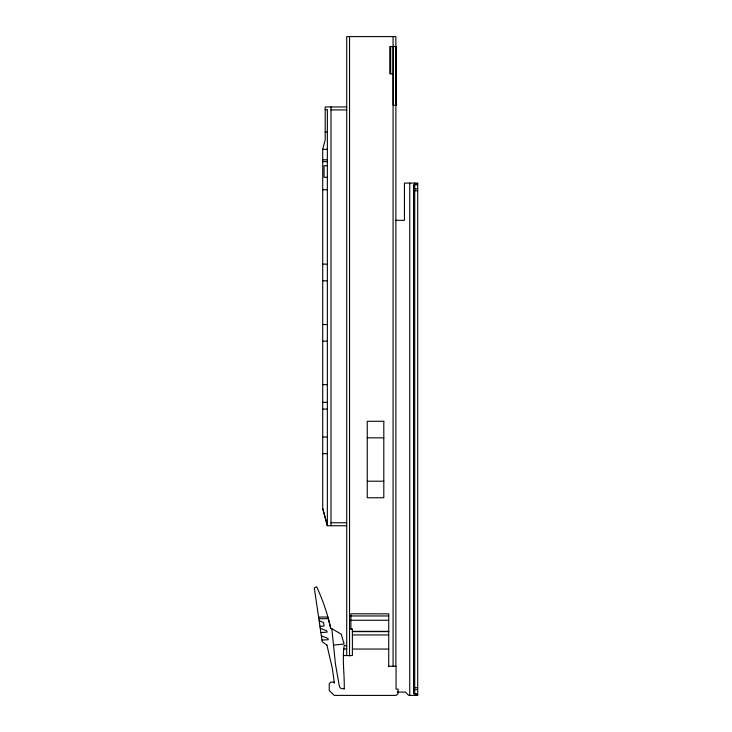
<?xml version="1.0" encoding="UTF-8"?>
<svg xmlns="http://www.w3.org/2000/svg" width="732" height="732" viewBox="0 0 732 732"><rect width="100%" height="100%" fill="white"/><g stroke="black" fill="none" stroke-linecap="round" stroke-linejoin="round"><path stroke-width="1.1" d="M319.948 626.29L324.093 626.043L323.571 622.493L319.134 620.736M320.863 632.53L327.085 632.173L326.902 630.938L320.241 628.294M321.979 640.097L328.192 639.731L328.009 638.496L321.357 635.861M393.185 73.841L389.799 73.841L389.799 46.528L396.177 46.528L396.177 105.298L393.194 105.298L393.194 46.528M395.609 73.841L396.177 73.841M346.721 106.945L325.2 106.945L325.2 139.894L322.721 149.163L322.721 508.438L326.554 522.758M325.2 109.58L327.36 109.58L327.36 525.732L346.721 525.732M331.001 109.928L346.721 109.928M325.2 131.925L327.36 131.925M322.721 149.301L327.36 149.301M322.721 159.832L327.36 159.832M322.721 161.644L327.36 161.644M327.36 165.725L324.047 165.725L324.047 177.281L327.36 177.281M414.715 183.641L417.697 183.641M417.697 184.748L413.553 184.748L413.553 693.744L417.697 693.744M414.715 188.883L417.697 188.883M322.721 189.78L327.36 189.78M414.715 190.805L417.697 190.805M395.39 220.332L404.448 220.332L404.448 183.091L417.697 183.091L417.697 695.4L408.731 695.4L405.299 692.088L397.302 692.088M322.721 264.133L327.36 264.133M322.721 280.823L327.36 280.823M322.721 324.532L327.36 324.532M322.721 341.167L327.36 341.167M322.721 384.657L327.36 384.657M322.721 402.353L327.36 402.353M322.721 409.106L327.36 409.106M322.721 437.013L327.36 437.013M367.254 437.837L383.806 437.837M322.721 453.648L327.36 453.648M367.254 481.208L383.806 481.208M331.001 522.758L346.721 522.758M350.903 615.951L388.729 615.951M318.585 617.039L327.881 617.039L328.339 618.696L318.832 618.677M350.903 620.269L388.729 620.269M350.903 629.099L352.394 629.099L352.394 655.552L343.409 655.552M352.394 629.191L350.903 629.191L350.903 613.791L388.729 613.846L388.729 666.266M352.394 631.341L388.729 631.341M352.394 631.634L388.729 631.634M352.394 634.937L388.729 634.937M343.884 648.982L346.721 648.982M352.394 649.055L388.729 649.055M388.61 666.266L396.049 666.266L396.049 689.114L398.089 689.114L398.089 693.662L396.103 695.4L334.213 695.4L329.244 690.432L329.244 683.816L330.635 682.16L334.231 682.16M414.715 687.687L417.697 687.687M344.388 688.775L342.585 688.775A3.312 3.312 0 0 1 339.328 686.04L335.439 663.988L331.834 628.724M414.715 689.608L417.697 689.608M414.715 694.851L417.697 694.851M346.721 645.825L344.196 645.45C342.091 659.871 344.598 674.328 344.241 688.775M326.966 645.112L322.226 641.772L314.303 587.906L316.627 586.808A192.013 192.013 0 0 1 330.599 628.01L341.194 634.122L344.095 644.032L333.508 645.093L333.444 644.59M322.721 508.438L327.36 525.686L326.765 523.545M326.92 645.075L332.374 668.591L334.359 683.112M414.715 183.091L414.715 185.379M414.715 693.113L414.715 695.4M409.746 183.091L409.746 695.4M395.884 666.266L395.884 36.6L346.721 36.6L346.721 655.552M393.075 36.6L393.075 666.266M390.668 46.528L390.668 73.841M349.539 36.6L349.539 655.982M331.001 106.945L331.001 525.732M328.476 619.217A230.736 210.258 -8.4 0 1 330.599 628.01M414.038 185.306A10.102 4.904 -90 0 1 414.715 185.901L414.715 692.591A10.248 4.978 -90 0 1 413.553 693.46M383.806 421.284L367.254 421.284L367.254 497.76L383.806 497.76L383.806 421.284"/></g></svg>
